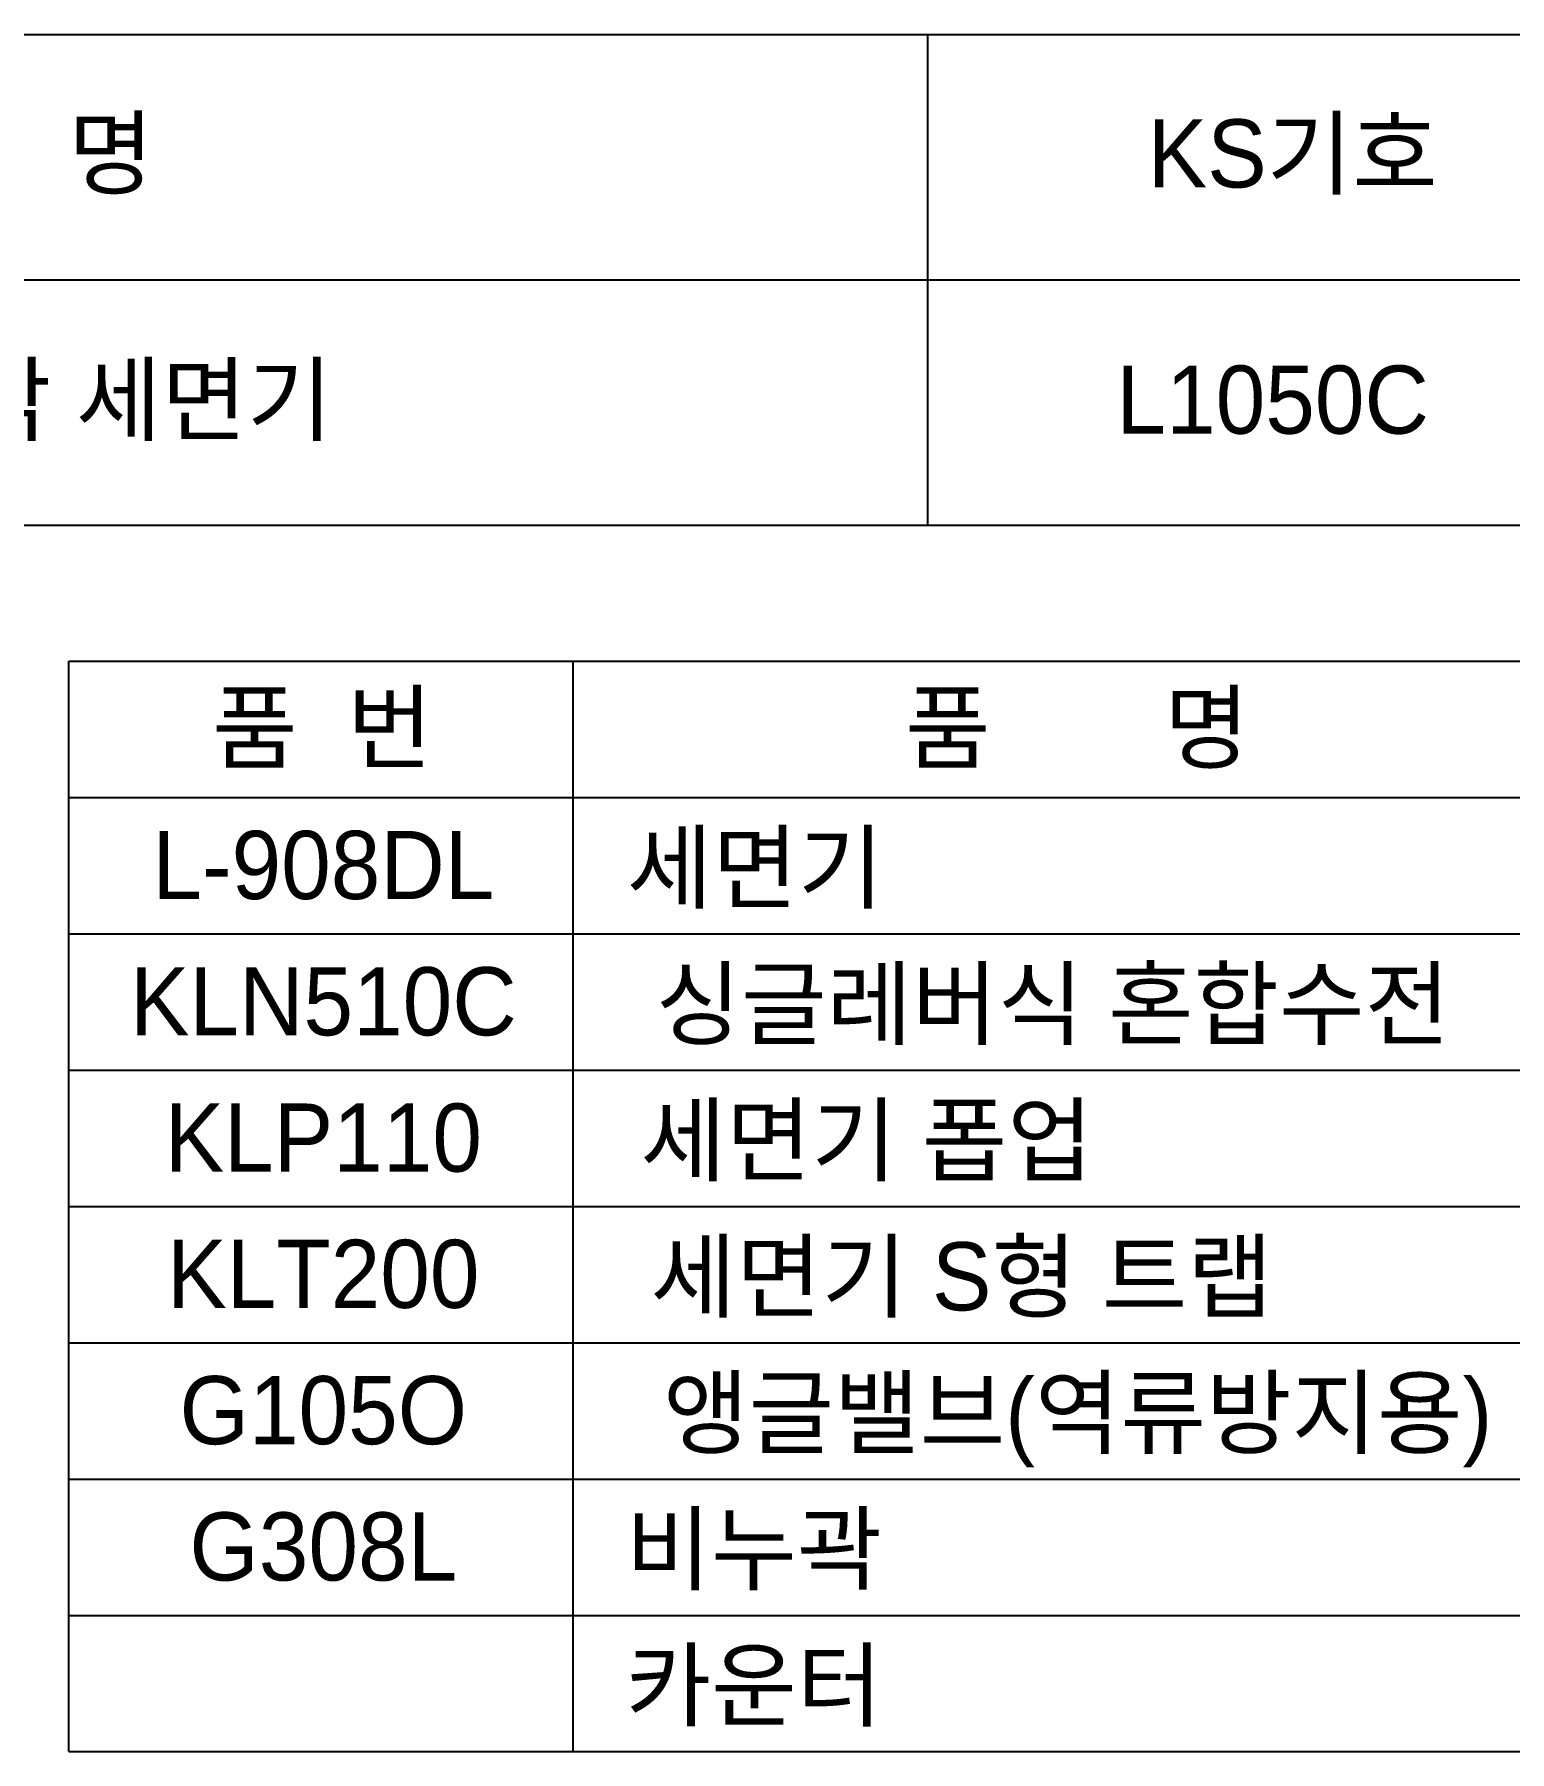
# Model space of a CAD drawing. Header units: millimetres. Extents: x 0 to 3800, y -67 to 2530.
# Drawn here: x 2962 to 3503, y 1900 to 2530 of the extents above; entities that cross this region are included whole.
import ezdxf
from ezdxf.enums import TextEntityAlignment as Align

# ---------------------------------------------------------------- set-up
doc = ezdxf.new("R2010")
doc.units = ezdxf.units.MM
doc.layers.add('TEXT', color=7, linetype='Continuous')
doc.layers.add('도각라인', color=7, linetype='Continuous')
doc.styles.add('타이틀', font='H2GTRM.TTF', dxfattribs={"height": 25})

msp = doc.modelspace()

# ---------------------------------------------------------------- linework, layer by layer
at = {"layer": '도각라인'}
for p, q in [((2000, 2530), (3800, 2530)), ((3290, 2350), (3290, 2530)), ((2520, 2440), (3800, 2440)), ((2000, 2350), (3800, 2350)), ((2975, 1900), (2975, 2300)), ((2975, 2300), (3770, 2300)), ((3160, 1900), (3160, 2300)), ((2975, 2250), (3770, 2250)), ((2975, 2200), (3770, 2200)), ((2975, 2150), (3770, 2150)), ((2975, 2100), (3770, 2100)), ((2975, 2050), (3770, 2050)), ((2975, 2000), (3770, 2000)), ((2975, 1950), (3770, 1950)), ((2975, 1900), (3770, 1900))]:
    msp.add_line(p, q, dxfattribs=at)

# ---------------------------------------------------------------- texts
at = {"layer": 'TEXT', "style": '타이틀'}
for s, p in [('품             명', (2915.69, 2486.4)), ('KS기호', (3423.85, 2486.32)), ('톱카운터용 사각 세면기', (2905.77, 2396)), ('L1050C', (3416.49, 2396)), ('품  번', (3067.94, 2275.73)), ('품       명', (3344.82, 2275.73)), ('L-908DL', (3068.33, 2225.28)), ('세면기', (3226.72, 2224.38)), ('KLN510C', (3068.33, 2175.28)), ('싱글레버식 혼합수전', (3335.86, 2174.38)), ('KLP110', (3068.33, 2125.28)), ('세면기 폽업', (3267.59, 2124.38)), ('KLT200', (3068.33, 2075.28)), ('세면기 S형 트랩', (3302.44, 2074.38)), ('G105O', (3068.33, 2025.28)), ('앵글밸브(역류방지용)', (3344.97, 2024.38)), ('G308L', (3068.33, 1975.28)), ('비누곽', (3226.24, 1974.38)), ('카운터', (3226.24, 1924.38))]:
    msp.add_text(s, height=25, dxfattribs=at).set_placement(p, align=Align.MIDDLE_CENTER)

doc.saveas('drawing.dxf')
